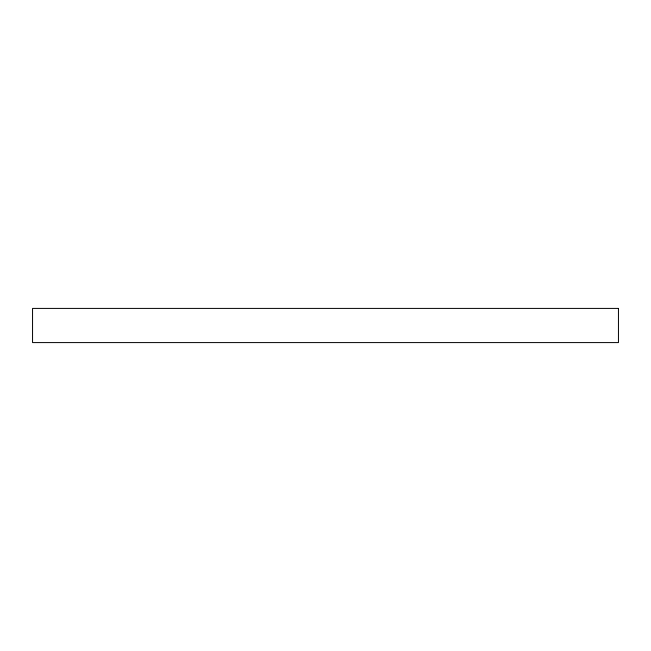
<?xml version="1.0" encoding="UTF-8"?>
<svg xmlns="http://www.w3.org/2000/svg" width="651" height="651" viewBox="0 0 651 651"><rect width="100%" height="100%" fill="white"/><g stroke="black" fill="none" stroke-linecap="round" stroke-linejoin="round"><path stroke-width="0.98" d="M618.45 308.411L32.55 308.411L32.55 342.589L618.45 342.589L618.45 308.411"/></g></svg>
